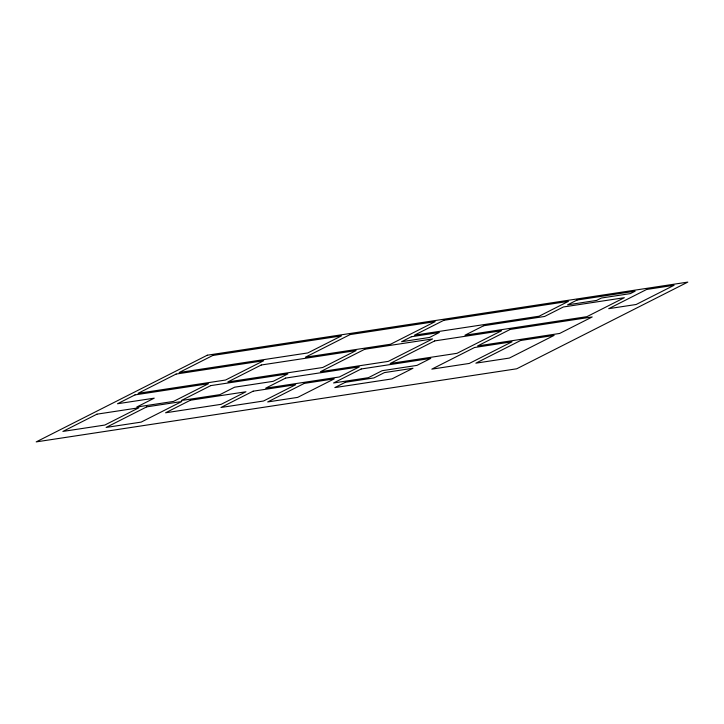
<?xml version="1.0" encoding="UTF-8"?>
<svg xmlns="http://www.w3.org/2000/svg" width="724" height="724" viewBox="0 0 724 724"><rect width="100%" height="100%" fill="white"/><g stroke="black" fill="none" stroke-linecap="round" stroke-linejoin="round"><path stroke-width="1.09" d="M207.281 355.213L36.2 441.893L516.719 368.788L687.8 282.107L207.281 355.213M96.962 414.164L62.888 431.432L104.808 425.051L138.881 407.784L96.962 414.164M134.999 394.897L117.514 403.748L154.239 398.164L136.764 407.024L173.488 401.431L208.458 383.72L134.999 394.897M176.122 374.055L138.067 393.34L225.571 380.028L263.627 360.742L176.122 374.055M212.829 355.457L179.19 372.498L307.809 352.932L341.457 335.882L212.829 355.457M146.728 406.861L106.129 427.441L141.162 422.11L181.769 401.53L146.728 406.861M210.738 385.621L181.344 400.508L219.915 394.643L234.612 387.195L273.183 381.331L287.881 373.883L210.738 385.621M190.385 400.227L165.588 412.789L221.164 404.327L245.952 391.765L190.385 400.227M261.246 365.005L227.852 381.928L322.723 367.493L356.118 350.57L261.246 365.005M350.072 334.579L305.438 357.194L390.553 344.244L435.187 321.628L350.072 334.579M253.129 391.186L220.965 407.485L263.5 401.015L295.663 384.716L253.129 391.186M285.609 378.091L265.663 388.191L339.366 376.978L359.312 366.869L285.609 378.091M364.733 349.258L320.442 371.702L388.299 361.376L432.59 338.932L364.733 349.258M304.279 383.403L267.69 401.947L297.664 397.386L334.262 378.842L304.279 383.403M411.395 336.732L401.585 341.71L429.549 337.456L439.368 332.479L411.395 336.732M443.812 320.316L414.463 335.176L539.09 316.216L568.431 301.356L443.812 320.316M361.176 368.987L333.565 382.978L368.362 377.684L382.172 370.688L416.97 365.394L430.771 358.398L361.176 368.987M345.357 382.272L334.841 387.593L391.956 378.905L412.988 368.254L384.426 372.598L373.91 377.928L345.357 382.272M434.708 340.913L390.173 363.484L457.034 353.312L501.569 330.741L434.708 340.913M483.668 325.737L464.935 335.23L586.883 316.678L624.341 297.7L563.372 306.976L544.638 316.46L483.668 325.737M474.537 347.502L431.821 369.14L469.306 363.439L512.022 341.791L474.537 347.502M510.185 329.438L477.605 345.945L559.634 333.465L592.214 316.958L510.185 329.438M577.055 300.044L567.589 304.84L596.621 300.424L601.354 298.026L630.396 293.6L635.129 291.202L577.055 300.044M520.637 340.488L475.867 363.167L509.343 358.072L554.113 335.393L520.637 340.488M646.641 289.455L608.721 308.668L636.179 304.487L674.098 285.274L646.641 289.455"/></g></svg>
